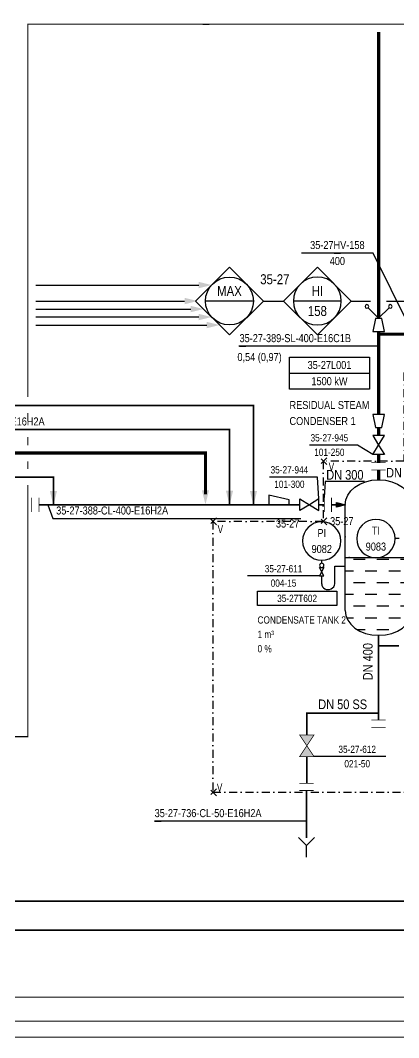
# Model space of a CAD drawing. Header units: millimetres. Extents: x -415 to 12957, y -5 to 599.
# Drawn here: x 10021.5 to 10139.8, y -0.2 to 317.7 of the extents above; entities that cross this region are included whole.
import ezdxf
from ezdxf.enums import TextEntityAlignment as Align

# ---------------------------------------------------------------- set-up
doc = ezdxf.new("R2010")
doc.units = ezdxf.units.MM
doc.header["$LTSCALE"] = 10
doc.header["$MEASUREMENT"] = 0
doc.header["$PDSIZE"] = 1
doc.linetypes.add('DASHDOT2', pattern=[0.5, 0.25, -0.125, 0, -0.125])
doc.layers.get('0').update_dxf_attribs({"linetype": 'CONTINUOUS'})
for name, color, linetype in [('KASIVENTTIILIT', 7, 'CONTINUOUS'), ('LAITTEISTO', 7, 'CONTINUOUS'), ('P-A-SHEET', 3, 'CONTINUOUS'), ('P-COND', 4, 'CONTINUOUS'), ('P-CVPOS', 7, 'CONTINUOUS'), ('P-DELIVERY_LIMIT', 1, 'DASHDOT2'), ('P-EQUIPMENT_POS', 7, 'CONTINUOUS'), ('P-FITTINGS', 7, 'CONTINUOUS'), ('P-INSTRPOS_TEXTS', 7, 'CONTINUOUS'), ('P-INSTRU', 7, 'CONTINUOUS'), ('P-LINEPOS', 7, 'CONTINUOUS'), ('P-OTHER', 7, 'CONTINUOUS'), ('P-STEAM1', 6, 'CONTINUOUS'), ('P-SYMB', 7, 'CONTINUOUS'), ('P-TANK_POS', 7, 'CONTINUOUS'), ('P-TEXT', 7, 'CONTINUOUS'), ('P-VALVEPOS', 7, 'CONTINUOUS'), ('P-VENTS', 7, 'CONTINUOUS'), ('P-WATER', 3, 'CONTINUOUS'), ('PUTKIKARTIOT', 7, 'CONTINUOUS'), ('yyyy', 7, 'CONTINUOUS')]:
    doc.layers.add(name, color=color, linetype=linetype)
doc.styles.add('ARIAL', font='ARIALN.TTF')
doc.styles.add('ARIALN', font='ARIALN.TTF')
doc.styles.add('LEGIBLE', font='ARIALN.TTF')
doc.styles.add('SFS', font='ARIALN.TTF')
doc.styles.get("Standard").update_dxf_attribs({"font": 'ARIALN.TTF'})

# ---------------------------------------------------------------- blocks, each defined once
blk = doc.blocks.new('PI0NUOPR')
for points in [[(0, 0), (-1, 0.25), (-1, -0.25), (0, 0)], [(0, 0), (-1, 0)]]:
    blk.add_lwpolyline(points)
blk.add_solid([(-1, 0.25), (0, 0), (-1, -0.25)])
blk = doc.blocks.new('T200FFL')
at = {"const_width": 0.25}
for points in [[(-1.25, 2.5), (-1.25, -2.5)], [(1.25, -2.5), (1.25, 2.5)]]:
    blk.add_lwpolyline(points, dxfattribs=at)
at = {"linetype": 'Continuous', "style": 'SFS', "flags": 9}
for tag, p in [('FC', (0, 3.5)), ('SYM_WIDTH', (0, 0))]:
    blk.add_attdef(tag, p, '', height=0.2, dxfattribs=at)
blk = doc.blocks.new('condensatetank2_5')
at = {"layer": 'yyyy'}
h = blk.add_hatch(dxfattribs=at)
h.set_pattern_fill('DASH', color=256, scale=39, style=0)
h.set_pattern_definition([(0, (-51.5, -34.8895), (4.875, 4.875), [4.875, -4.875])])
h.paths.add_polyline_path([(14, 0), (0, 0), (0, -22), (14, -22)])
h.paths.add_polyline_path([(28, 0), (14, 0), (14, -22), (28, -22)])
edge = h.paths.add_edge_path()
edge.add_ellipse((14, -22), major_axis=(14, 0), ratio=0.742857, start_angle=180, end_angle=360)
edge.add_line((28, -22), (0, -22))
for p, q in [((0, -22), (0, 22)), ((28, 22), (28, -22)), ((0, 0), (28, 0)), ((0, -18.29), (0, -18.29))]:
    blk.add_line(p, q, dxfattribs=at)
at = {"layer": 'yyyy', "extrusion": (0, 0, -1)}
blk.add_ellipse((14, 22), major_axis=(14, 0), ratio=0.742857, start_param=3.141593, end_param=6.283185, dxfattribs=at)
at = {"layer": 'yyyy'}
blk.add_ellipse((14, -22), major_axis=(14, 0), ratio=0.742857, start_param=3.141593, end_param=6.283185, dxfattribs=at)
for p in [(0, 8.68), (0, 0), (1.78, 0)]:
    blk.add_point(p, dxfattribs=at)
blk = doc.blocks.new('PI321')
for p, q in [((0.5, 0.25), (-0.5, -0.25)), ((-0.5, -0.25), (-0.5, 0.25)), ((-0.5, 0.25), (0.5, -0.25)), ((0.5, -0.25), (0.5, 0.25))]:
    blk.add_line(p, q)
blk = doc.blocks.new('t001_00')
at = {"const_width": 0.25}
blk.add_lwpolyline([(-3.75, -2.5), (-3.75, 2.5), (3.75, -2.5), (3.75, 2.5), (-3.75, -2.5)], dxfattribs=at)
at = {"linetype": 'Continuous'}
for points in [[(-3.75, 2.5), (-3.75, -2.5), (0, 0)], [(0, 0), (3.75, 2.5), (3.75, -2.5)]]:
    blk.add_solid(points, dxfattribs=at)
blk = doc.blocks.new('PPI_0103B')
at = {"color": 0, "linetype": 'ByBlock'}
blk.add_circle((0, 0), 1.25, dxfattribs=at)
blk = doc.blocks.new('PPI_0900A')
at = {"color": 0, "linetype": 'ByBlock'}
blk.add_line((-2.5, 0), (2.5, 0), dxfattribs=at)
blk = doc.blocks.new('PPI_0700A-27_5')
at = {"color": 0, "linetype": 'ByBlock'}
for p, q in [((0, 0), (27.5, 0)), ((0, -5), (0, 0)), ((27.5, 0), (27.5, -5)), ((27.5, -5), (0, -5))]:
    blk.add_line(p, q, dxfattribs=at)
blk = doc.blocks.new('ARROW')
blk.add_solid([(-2.5, -1.25), (-2.5, 1.25), (2.5, 0)])
at = {"linetype": 'Continuous', "flags": 1}
blk.add_attdef('SYM_WIDTH', (0, 0), '', height=3, dxfattribs=at)
blk = doc.blocks.new('PPI_1200A')
at = {"color": 0, "linetype": 'ByBlock'}
blk.add_circle((0, 0), 6, dxfattribs=at)
blk = doc.blocks.new('PPI_1100A')
at = {"color": 0, "linetype": 'ByBlock'}
blk.add_line((0, 0), (2, 0), dxfattribs=at)
blk = doc.blocks.new('supistuskartio')
for p, q in [((-2.5, -0.28), (-2.5, -1.464)), ((2.5, -0.28), (-2.5, -0.28)), ((-2.5, -1.464), (2.5, -2.664)), ((2.5, -2.664), (2.5, -0.28))]:
    blk.add_line(p, q)
at = {"linetype": 'Continuous', "style": 'LEGIBLE', "flags": 9}
blk.add_attdef('FC', (0, 3.5), '', height=1.8, dxfattribs=at)
blk = doc.blocks.new('PPI_1301A-25_0')
at = {"color": 0, "linetype": 'ByBlock'}
for p, q in [((0, 0), (25, 0)), ((0, -10), (0, 0)), ((25, 0), (25, -10)), ((0, -5), (25, -5)), ((25, -10), (0, -10))]:
    blk.add_line(p, q, dxfattribs=at)
blk = doc.blocks.new('P7A1245')
at = {"color": 0, "linetype": 'Continuous'}
for points in [[(-2, 1.8), (-2, -1.8)], [(2, 1), (-2, 1.8)], [(2, -1), (2, 1)], [(-2, -1.8), (2, -1)]]:
    blk.add_lwpolyline(points, dxfattribs=at)
blk = doc.blocks.new('P7A1330')
at = {"color": 0, "linetype": 'ByBlock'}
for q in [(-3.25, 3.25), (3.25, 3.25)]:
    blk.add_line((0, 0), q, dxfattribs=at)
for centre, start, end in [((-3.66, 3.66), 90, 270), ((-3.66, 3.66), 270, 90), ((3.66, 3.66), 90, 270), ((3.66, 3.66), 270, 90)]:
    blk.add_arc(centre, 0.575, start, end, dxfattribs=at)
blk = doc.blocks.new('PPI_1000A')
at = {"color": 0, "linetype": 'ByBlock'}
blk.add_line((-1, 0), (1, 0), dxfattribs=at)
blk = doc.blocks.new('P7A1305')
at = {"color": 0, "linetype": 'ByBlock'}
blk.add_solid([(-4, -1), (-4, 1), (0, 0)], dxfattribs=at)
blk = doc.blocks.new('PPI_1207A')
at = {"color": 0, "linetype": 'ByBlock'}
for p, q in [((-8.5, 0), (0, 8.5)), ((0, 8.5), (8.5, 0)), ((0, -8.5), (-8.5, 0)), ((-6, 0), (6, 0)), ((8.5, 0), (0, -8.5))]:
    blk.add_line(p, q, dxfattribs=at)
blk.add_circle((0, 0), 6, dxfattribs=at)
blk = doc.blocks.new('P7A1100')
at = {"color": 0, "linetype": 'ByBlock'}
for points in [[(-3, -1.8), (-3, 1.8), (0, 0)], [(3, -1.8), (3, 1.8), (0, 0)]]:
    blk.add_lwpolyline(points, close=True, dxfattribs=at)

msp = doc.modelspace()

# ---------------------------------------------------------------- linework, layer by layer
at = {"layer": 'P-A-SHEET', "color": 7, "const_width": 0.35}
for points in [[(-410, 0), (12952.06, 0), (12952.06, 594), (-410, 594)], [(-405, 5), (12947.06, 5), (12947.06, 589), (-405, 589)]]:
    msp.add_lwpolyline(points, close=True, dxfattribs=at)
at = {"layer": 'P-COND', "const_width": 0.5}
for points in [[(10094.42, 166.25), (10094.42, 197.32), (9965.01, 197.32)], [(10108.92, 166.34), (10027.37, 166.34)], [(10116.59, 166.34), (10114.92, 166.34)], [(10120.42, 166.34), (10118.84, 166.34)], [(10120.42, 166.34), (10118.84, 166.34)], [(10133.57, 125.54), (10133.57, 99.05)], [(10139.98, 122.25), (10133.57, 122.25)], [(10111.13, 87.67), (10111.13, 79.3)], [(10111.02, 77.05), (10111.02, 62.23)], [(9965.01, 42.5), (10365.1, 42.5), (10365.1, 67.92)]]:
    msp.add_lwpolyline(points, dxfattribs=at)
at = {"layer": 'P-COND', "linetype": 'Continuous', "const_width": 0.5}
for points in [[(10086.92, 166.39), (10086.92, 189.89), (9987.79, 189.87)], [(9965.01, 33.39), (12427.18, 33.39)]]:
    msp.add_lwpolyline(points, dxfattribs=at)
at = {"layer": 'P-COND', "linetype": 'Continuous'}
msp.add_lwpolyline([(9965.01, 175, 0.5, 0.5, 0), (10031.92, 175, 0.5, 0.5, 0), (10031.92, 166.34, 0, 0, 0)], format="xyseb", dxfattribs=at)
at = {"layer": 'P-COND'}
msp.add_lwpolyline([(10133.57, 101.23, 0.5, 0.5, 0), (10111.13, 101.23, 0.5, 0.5, 0), (10111.13, 94.42, 0, 0, 0)], format="xyseb", dxfattribs=at)
at = {"layer": 'P-CVPOS'}
msp.add_lwpolyline([(10143.17, 222.25), (10131.92, 245), (10109.42, 245)], dxfattribs=at)
at = {"layer": 'P-DELIVERY_LIMIT'}
for points in [[(10415.73, 167.69), (10415.73, 174.95), (10425.87, 174.95), (10425.87, 220.08), (10203.89, 220.08), (10203.89, 172.82), (10177.81, 172.82), (10177.81, 207.54), (10141.5, 207.54), (10141.5, 179.93), (10116.27, 179.93), (10116.27, 161.15), (10081.77, 161.15), (10081.77, 76.49), (10377.73, 76.49), (10377.73, 113.57), (10425.87, 113.57), (10425.87, 167.69), (10415.73, 167.69)], [(10117.33, 178.87), (10115.21, 180.99)], [(10117.33, 180.99), (10115.21, 178.87)], [(10082.83, 162.22), (10080.71, 160.09)], [(10082.83, 160.1), (10080.71, 162.21)], [(10117.33, 162.22), (10115.21, 160.09)], [(10117.33, 160.1), (10115.21, 162.21)], [(10082.83, 75.43), (10080.71, 77.55)], [(10082.83, 77.55), (10080.71, 75.43)]]:
    msp.add_lwpolyline(points, dxfattribs=at)
at = {"layer": 'P-INSTRU'}
for points in [[(10026.39, 235), (10077.31, 235)], [(10026.39, 230), (10072.92, 230)], [(10097.53, 230), (10103.81, 230)], [(10125.03, 230), (10131.07, 230)], [(10136.07, 230), (10146.92, 230), (10146.92, 227.5)], [(10026.39, 227.5), (10074.81, 227.5)], [(10077.31, 225), (10026.39, 225)], [(10026.39, 222.5), (10079.81, 222.5)], [(10140.03, 155.77), (10138.72, 155.77)], [(10115.79, 148.04), (10115.79, 149.02)], [(10119.86, 147.2), (10123.07, 147.2)]]:
    msp.add_lwpolyline(points, dxfattribs=at)
at = {"layer": 'P-LINEPOS'}
for points in [[(10030.09, 166.34), (10031.74, 162.05), (10109.22, 162.05)], [(10111.02, 67.49), (10063.53, 67.49)]]:
    msp.add_lwpolyline(points, dxfattribs=at)
at = {"layer": 'P-OTHER', "color": 0, "linetype": 'ByBlock'}
for p, q in [((10086.92, 240.61), (10076.31, 230)), ((10097.53, 230), (10086.92, 240.61)), ((10076.31, 230), (10086.92, 219.39)), ((10094.41, 230), (10079.43, 230)), ((10086.92, 219.39), (10097.53, 230))]:
    msp.add_line(p, q, dxfattribs=at)
at = {"layer": 'P-OTHER'}
for points in [[(10133.57, 215.9), (10089.88, 215.9)], [(10129.21, 173.57), (10116.87, 173.57), (10116.59, 168.59)], [(10119.86, 141.57), (10119.86, 147.2)], [(10115.79, 141.57), (10115.79, 144.1)], [(10108.48, 62.39), (10111.02, 59.84)], [(10111.02, 59.84), (10113.57, 62.39)], [(10111.02, 56.24), (10111.02, 59.84)]]:
    msp.add_lwpolyline(points, dxfattribs=at)
at = {"layer": 'P-OTHER', "color": 0, "linetype": 'ByBlock'}
msp.add_circle((10086.92, 230), 7.49, dxfattribs=at)
at = {"layer": 'P-OTHER', "color": 0}
msp.add_ellipse((10117.83, 141.64), major_axis=(2.01, 0.37), ratio=0.874849, start_param=2.932717, end_param=6.07431, dxfattribs=at)
at = {"layer": 'P-STEAM1', "const_width": 1}
for points in [[(10133.57, 224.5), (10133.57, 314.03)], [(10133.57, 194.5), (10133.57, 212.5), (10133.57, 220.5)], [(10143.17, 219.63), (10133.57, 219.63)], [(10133.57, 190.5), (10133.57, 188)], [(9965.01, 182.5), (10079.42, 182.5), (10079.42, 169.64)], [(10133.57, 182), (10133.57, 179.49)], [(10133.57, 174.14), (10133.57, 177.24)], [(10133.57, 174.14), (10133.57, 177.24)]]:
    msp.add_lwpolyline(points, dxfattribs=at)
at = {"layer": 'P-VALVEPOS'}
for points in [[(10131.77, 182), (10126.92, 185), (10111.92, 185)], [(10114.92, 168.14), (10114.42, 175), (10099.42, 175)], [(10115.14, 144.1), (10092.54, 144.1)], [(10135.88, 87.67), (10113.28, 87.67)]]:
    msp.add_lwpolyline(points, dxfattribs=at)
at = {"layer": 'P-WATER', "const_width": 0.35}
for points in [[(10023.89, 200), (10023.89, 316.53), (10266.92, 316.53), (10281.92, 316.53), (10281.92, 250.4)], [(10023.89, 192.53), (10023.89, 195)], [(10023.89, 184.95), (10023.89, 187.53)], [(10023.89, 179.95), (10023.89, 177.5)], [(10023.89, 172.5), (10023.89, 93.87), (9965.01, 93.87)], [(9965.01, 12.5), (12405.83, 12.5)]]:
    msp.add_lwpolyline(points, dxfattribs=at)

# ---------------------------------------------------------------- block references
at = {"layer": 'KASIVENTTIILIT'}
for name, p, xscale, yscale, zscale, rotation in [('PI321', (10115.79, 145.41), -2.625, 2.625, 2.625, 269.9999999999772), ('t001_00', (10111.13, 91.04), 0.900000000000091, 0.900000000000091, 0.900000000000091, 90.00000000000001)]:
    msp.add_blockref(name, p, dxfattribs=dict(at, xscale=xscale, yscale=yscale, zscale=zscale, rotation=rotation))
at = {"layer": 'LAITTEISTO', "xscale": 0.75, "yscale": 0.75, "zscale": 0.75}
msp.add_blockref('condensatetank2_5', (10123.07, 149.84), dxfattribs=at)
at = {"layer": 'P-COND'}
for name, p, xscale, yscale, zscale, rotation in [('ARROW', (10031.88, 168.42), -0.900000000000091, 0.900000000000091, 0.900000000000091, 89.99999999999937), ('ARROW', (10086.96, 168.47), -0.900000000000091, 0.900000000000091, 0.900000000000091, 89.99999999999937), ('ARROW', (10094.44, 168.42), -0.900000000000091, 0.900000000000091, 0.900000000000091, 89.99999999999937), ('PI0NUOPR', (10123.23, 166.34), -2.8125, 2.8125, 2.8125, 180)]:
    msp.add_blockref(name, p, dxfattribs=dict(at, xscale=xscale, yscale=yscale, zscale=zscale, rotation=rotation))
at = {"layer": 'P-CVPOS', "color": 140}
msp.add_blockref('PPI_1000A', (10120.67, 245), dxfattribs=at)
at = {"layer": 'P-EQUIPMENT_POS', "color": 140}
msp.add_blockref('PPI_1301A-25_0', (10105.71, 212.5), dxfattribs=at)
at = {"layer": 'P-FITTINGS'}
for p, rotation in [((10133.57, 222.5), 90), ((10133.57, 192.5), 270)]:
    msp.add_blockref('P7A1245', p, dxfattribs=dict(at, rotation=rotation))
at = {"layer": 'P-INSTRU', "color": 140}
for name, p, xscale, yscale, zscale in [('PPI_1207A', (10114.42, 230), -1.2478, 1.2478, 1.2478), ('PPI_0103B', (10115.79, 147.38), -0.525000000000546, 0.525000000000546, 0.525000000000546)]:
    msp.add_blockref(name, p, dxfattribs=dict(at, xscale=xscale, yscale=yscale, zscale=zscale))
at = {"layer": 'P-INSTRU', "color": 140, "xscale": -1}
for p in [(10115.79, 155.02), (10132.72, 155.77)]:
    msp.add_blockref('PPI_1200A', p, dxfattribs=at)
at = {"layer": 'P-LINEPOS', "color": 140}
for p in [(10078.61, 316.53), (10090.08, 215.9), (10032.74, 162.05), (10063.53, 67.49)]:
    msp.add_blockref('PPI_1100A', p, dxfattribs=at)
at = {"layer": 'P-OTHER', "xscale": 0.900000000000091, "yscale": 0.900000000000091, "zscale": 0.900000000000091, "rotation": 270}
for p in [(10133.57, 178.36), (10133.57, 97.93), (10111.02, 78.18)]:
    msp.add_blockref('T200FFL', p, dxfattribs=at)
at = {"layer": 'P-OTHER', "xscale": 0.900000000000091, "yscale": 0.900000000000091, "zscale": 0.900000000000091}
for p in [(10026.24, 166.34), (10117.72, 166.34)]:
    msp.add_blockref('T200FFL', p, dxfattribs=at)
at = {"layer": 'P-STEAM1', "xscale": -0.900000000000091, "yscale": 0.900000000000091, "zscale": 0.900000000000091, "rotation": 89.99999999999937}
msp.add_blockref('ARROW', (10079.42, 168.64), dxfattribs=at)
at = {"layer": 'P-SYMB'}
for name, p in [('P7A1305', (10081.31, 235)), ('P7A1305', (10076.92, 230)), ('P7A1305', (10078.81, 227.5)), ('P7A1305', (10081.31, 225)), ('P7A1330', (10133.57, 224.63)), ('P7A1305', (10083.81, 222.5))]:
    msp.add_blockref(name, p, dxfattribs=at)
at = {"layer": 'P-TANK_POS', "color": 140, "xscale": 0.899999999999636, "yscale": 0.899999999999636, "zscale": 0.899999999999636}
msp.add_blockref('PPI_0700A-27_5', (10095.71, 139.34), dxfattribs=at)
at = {"layer": 'P-VALVEPOS', "color": 140, "xscale": -0.9, "yscale": 0.9, "zscale": 0.9}
for p in [(10118.17, 185), (10105.67, 175), (10103.84, 144.1), (10126.88, 87.67)]:
    msp.add_blockref('PPI_0900A', p, dxfattribs=at)
at = {"layer": 'P-VENTS', "rotation": 90}
msp.add_blockref('P7A1100', (10133.57, 185), dxfattribs=at)
at = {"layer": 'P-VENTS'}
msp.add_blockref('P7A1100', (10111.92, 166.34), dxfattribs=at)
at = {"layer": 'PUTKIKARTIOT', "xscale": 1.258389262000037, "yscale": 1.258389262000037, "zscale": 1.258389262000037, "rotation": 180}
msp.add_blockref('supistuskartio', (10102.42, 165.99), dxfattribs=at)

# ---------------------------------------------------------------- texts
at = {"layer": 'P-CVPOS', "color": 140, "style": 'ARIAL'}
for s, p in [('35-27HV-158', (10120.67, 247.5)), ('400', (10120.67, 242.5))]:
    msp.add_text(s, height=2.5, dxfattribs=at).set_placement(p, align=Align.MIDDLE)
at = {"layer": 'P-DELIVERY_LIMIT', "char_height": 2.5, "width": 12, "attachment_point": 3, "rotation": 0.053}
for insert in [(10119.59, 179.48), (10084.86, 159.98), (10084.62, 79.24)]:
    msp.add_mtext('{\\W0.9;\\T0.95;V}', dxfattribs=dict(at, insert=insert))
at = {"layer": 'P-EQUIPMENT_POS', "color": 140, "style": 'ARIAL'}
for s, p in [('35-27L001', (10118.21, 210)), ('1500 kW', (10118.21, 205))]:
    msp.add_text(s, height=2.5, dxfattribs=at).set_placement(p, align=Align.MIDDLE)
for s, p in [('RESIDUAL STEAM', (10105.71, 197.5)), ('CONDENSER 1', (10105.71, 192.5))]:
    msp.add_text(s, height=2.5, dxfattribs=at).set_placement(p, align=Align.MIDDLE_LEFT)
at = {"layer": 'P-INSTRPOS_TEXTS', "style": 'ARIAL'}
for height, p in [(3.119, (10105.69, 235.24)), (2.5, (10125.72, 159.97)), (2.5, (10108.79, 159.22))]:
    msp.add_text('35-27', height=height, dxfattribs=at).set_placement(p, align=Align.RIGHT)
for s, height, p in [('HI', 3.119, (10114.42, 233.12)), ('158', 3.119, (10114.42, 226.88)), ('TI', 2.5, (10132.72, 158.27)), ('PI', 2.5, (10115.79, 157.52)), ('9082', 2.5, (10115.79, 152.52)), ('9083', 2.5, (10132.72, 153.27))]:
    msp.add_text(s, height=height, dxfattribs=at).set_placement(p, align=Align.MIDDLE)
at = {"layer": 'P-LINEPOS', "color": 140, "style": 'ARIAL'}
for s, p in [('35-27-389-SL-400-E16C1B', (10090.08, 218.4)), ('0,54 (0,97)', (10089.42, 212.5)), ('35-27-388-CL-400-E16H2A', (10032.74, 164.55)), ('35-27-736-CL-50-E16H2A', (10063.53, 69.99))]:
    msp.add_text(s, height=2.5, dxfattribs=at).set_placement(p, align=Align.MIDDLE_LEFT)
msp.add_text('35-27-382-CL-400-E16H2A', height=2.5, rotation=359.9568, dxfattribs=at).set_placement((9994.11, 192.39), align=Align.MIDDLE_LEFT)
at = {"layer": 'P-TANK_POS', "color": 140, "style": 'ARIAL'}
msp.add_text('35-27T602', height=2.25, dxfattribs=at).set_placement((10108.09, 137.09), align=Align.MIDDLE)
for s, p in [('CONDENSATE TANK 2', (10095.71, 130.34)), ('1 m³', (10095.71, 125.84)), ('0 %', (10095.71, 121.34))]:
    msp.add_text(s, height=2.25, dxfattribs=at).set_placement(p, align=Align.MIDDLE_LEFT)
at = {"layer": 'P-TEXT', "style": 'ARIALN'}
msp.add_text('MAX', height=3.119, dxfattribs=at).set_placement((10086.92, 233.12), align=Align.MIDDLE)
for s, p in [('DN 300', (10117.2, 174.18)), ('DN 250', (10135.9, 174.86)), ('DN 50 SS', (10114.69, 102.49))]:
    msp.add_text(s, height=3, dxfattribs=at).set_placement(p)
msp.add_text('DN 400', height=3, rotation=90, dxfattribs=at).set_placement((10131.68, 111.48))
at = {"layer": 'P-VALVEPOS', "color": 140, "style": 'ARIAL'}
for s, p in [('35-27-945', (10118.17, 187.25)), ('101-250', (10118.17, 182.75)), ('35-27-944', (10105.67, 177.25)), ('101-300', (10105.67, 172.75)), ('35-27-611', (10103.84, 146.35)), ('004-15', (10103.84, 141.85)), ('35-27-612', (10126.88, 89.92)), ('021-50', (10126.88, 85.42))]:
    msp.add_text(s, height=2.25, dxfattribs=at).set_placement(p, align=Align.MIDDLE)

doc.saveas('drawing.dxf')
